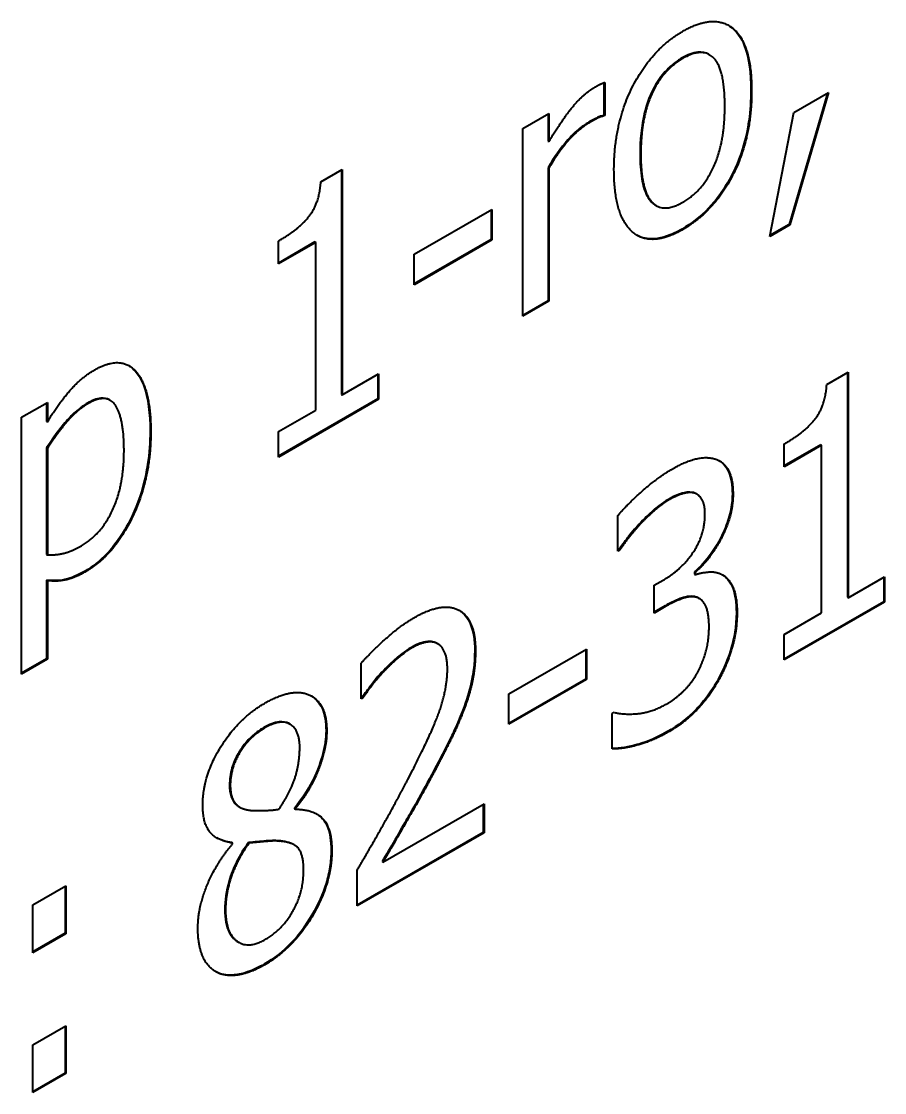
# Model space of a CAD drawing. Header units: millimetres. Extents: x 0 to 5945, y 0 to 4205.
# Drawn here: x 5632.56 to 5636.79, y 3418.29 to 3423.54 of the extents above; entities that cross this region are included whole.
import ezdxf

# ---------------------------------------------------------------- set-up
doc = ezdxf.new("R2010")
doc.units = ezdxf.units.MM
doc.header["$LTSCALE"] = 5
doc.layers.add('가시적인 것(ISO)', color=3, linetype='Continuous', lineweight=40)
doc.layers.add('가시적인 좁은 것(ISO)', color=3, linetype='Continuous', lineweight=35)

msp = doc.modelspace()

# ---------------------------------------------------------------- linework, layer by layer
at = {"layer": '가시적인 것(ISO)'}
for p, q in [((5635.9315, 3423.381), (5635.9351, 3423.379)), ((5635.4171, 3423.2419), (5635.4171, 3423.0841)), ((5635.4207, 3423.2431), (5635.4207, 3423.0821)), ((5636.5125, 3423.1911), (5636.3248, 3422.5474)), ((5636.5174, 3423.1939), (5636.3283, 3422.5454)), ((5636.3481, 3423.0964), (5636.5174, 3423.1939)), ((5635.0201, 3423.0174), (5635.1473, 3423.0906)), ((5635.1473, 3423.0906), (5635.1473, 3422.9535)), ((5636.2295, 3422.4885), (5636.3481, 3423.0964)), ((5635.1438, 3423.0886), (5635.1438, 3422.9555)), ((5635.4171, 3423.0841), (5635.4103, 3423.0802)), ((5635.4103, 3423.0802), (5635.4138, 3423.0781)), ((5635.4207, 3423.0821), (5635.4138, 3423.0781)), ((5635.4171, 3423.0841), (5635.4207, 3423.0821)), ((5635.0201, 3422.0971), (5635.0201, 3423.0174)), ((5635.1438, 3422.9555), (5635.1473, 3422.9535)), ((5634.0291, 3422.7567), (5634.134, 3422.8171)), ((5634.1304, 3422.8151), (5634.1304, 3421.7141)), ((5634.134, 3422.8171), (5634.134, 3421.7121)), ((5635.1438, 3422.8254), (5635.1473, 3422.8233)), ((5635.1438, 3422.8254), (5635.1438, 3422.1724)), ((5635.1473, 3422.8233), (5635.1473, 3422.1704)), ((5634.4864, 3422.4009), (5634.868, 3422.6207)), ((5634.8645, 3422.6187), (5634.8645, 3422.4737)), ((5634.868, 3422.6207), (5634.868, 3422.4716)), ((5635.6706, 3422.6411), (5635.6741, 3422.639)), ((5636.3283, 3422.5454), (5636.2295, 3422.4885)), ((5636.3248, 3422.5474), (5636.2304, 3422.4931)), ((5636.3248, 3422.5474), (5636.3283, 3422.5454)), ((5633.8211, 3422.3537), (5633.8211, 3422.466)), ((5634.0006, 3422.4612), (5633.8211, 3422.3578)), ((5634.0006, 3422.4612), (5634.0042, 3422.4592)), ((5634.8645, 3422.4737), (5634.4864, 3422.256)), ((5634.868, 3422.4716), (5634.4864, 3422.2519)), ((5634.8645, 3422.4737), (5634.868, 3422.4716)), ((5634.0042, 3422.4592), (5633.8211, 3422.3537)), ((5634.0042, 3421.6373), (5634.0042, 3422.4592)), ((5634.4864, 3422.2519), (5634.4864, 3422.4009)), ((5635.1438, 3422.1724), (5635.0201, 3422.1012)), ((5635.1473, 3422.1704), (5635.0201, 3422.0971)), ((5635.1438, 3422.1724), (5635.1473, 3422.1704)), ((5634.134, 3421.7121), (5634.3127, 3421.815)), ((5634.3092, 3421.813), (5634.3092, 3421.6918)), ((5634.3127, 3421.815), (5634.3127, 3421.6898)), ((5636.5088, 3421.7621), (5636.6137, 3421.8225)), ((5636.6102, 3421.8204), (5636.6102, 3420.7194)), ((5636.6137, 3421.8225), (5636.6137, 3420.7174)), ((5632.5619, 3421.6018), (5632.6891, 3421.675)), ((5632.6855, 3421.673), (5632.6855, 3421.5807)), ((5632.6891, 3421.675), (5632.6891, 3421.5786)), ((5632.9939, 3421.687), (5632.9975, 3421.685)), ((5634.3092, 3421.6918), (5633.8211, 3421.4107)), ((5634.3127, 3421.6898), (5633.8211, 3421.4067)), ((5634.1304, 3421.7141), (5634.134, 3421.7121)), ((5634.3092, 3421.6918), (5634.3127, 3421.6898)), ((5633.8211, 3421.5319), (5634.0042, 3421.6373)), ((5632.5619, 3420.3427), (5632.5619, 3421.6018)), ((5632.6855, 3421.5807), (5632.6891, 3421.5786)), ((5633.8211, 3421.4067), (5633.8211, 3421.5319)), ((5636.3008, 3421.3591), (5636.3008, 3421.4714)), ((5636.4804, 3421.4665), (5636.3008, 3421.3631)), ((5636.4839, 3421.4645), (5636.3008, 3421.3591)), ((5636.4804, 3421.4665), (5636.4839, 3421.4645)), ((5636.4839, 3420.6426), (5636.4839, 3421.4645)), ((5632.6855, 3421.4515), (5632.6891, 3421.4494)), ((5632.6855, 3421.4515), (5632.6855, 3420.9287)), ((5632.6891, 3421.4494), (5632.6891, 3420.9267)), ((5635.8564, 3421.2324), (5635.8599, 3421.2304)), ((5635.8678, 3421.2274), (5635.8714, 3421.2253)), ((5635.4851, 3420.945), (5635.4851, 3421.1189)), ((5635.589, 3421.0775), (5635.5926, 3421.0754)), ((5635.4893, 3420.9515), (5635.4851, 3420.9491)), ((5635.4929, 3420.9494), (5635.4851, 3420.945)), ((5635.4893, 3420.9515), (5635.4929, 3420.9494)), ((5632.6855, 3420.9287), (5632.6891, 3420.9267)), ((5635.8606, 3420.8443), (5635.8606, 3420.8324)), ((5635.8606, 3420.8443), (5635.8642, 3420.8423)), ((5635.8606, 3420.8324), (5635.8642, 3420.8304)), ((5635.8642, 3420.8423), (5635.8642, 3420.8304)), ((5632.6855, 3420.8035), (5632.6891, 3420.8015)), ((5632.6855, 3420.8035), (5632.6855, 3420.4179)), ((5632.6891, 3420.8015), (5632.6891, 3420.4159)), ((5635.6631, 3420.7781), (5635.7078, 3420.8039)), ((5636.6137, 3420.7174), (5636.7925, 3420.8203)), ((5636.7889, 3420.8183), (5636.7889, 3420.6972)), ((5636.7925, 3420.8203), (5636.7925, 3420.6951)), ((5635.6631, 3420.642), (5635.6631, 3420.7781)), ((5635.7171, 3420.6772), (5635.6631, 3420.6461)), ((5635.7206, 3420.6751), (5635.6631, 3420.642)), ((5635.8812, 3420.715), (5635.8848, 3420.713)), ((5636.7889, 3420.6972), (5636.3008, 3420.4161)), ((5636.7925, 3420.6951), (5636.3008, 3420.412)), ((5636.6102, 3420.7194), (5636.6137, 3420.7174)), ((5636.7889, 3420.6972), (5636.7925, 3420.6951)), ((5636.3008, 3420.5372), (5636.4839, 3420.6426)), ((5636.3008, 3420.412), (5636.3008, 3420.5372)), ((5634.5997, 3420.493), (5634.6032, 3420.491)), ((5634.9505, 3420.2456), (5635.3321, 3420.4653)), ((5635.3321, 3420.4653), (5635.3321, 3420.3163)), ((5632.6855, 3420.4179), (5632.5619, 3420.3467)), ((5632.6891, 3420.4159), (5632.5619, 3420.3427)), ((5632.6855, 3420.4179), (5632.6891, 3420.4159)), ((5635.3286, 3420.4633), (5635.3286, 3420.3183)), ((5634.2276, 3420.2218), (5634.2276, 3420.3967)), ((5635.3286, 3420.3183), (5634.9505, 3420.1006)), ((5635.3321, 3420.3163), (5634.9505, 3420.0965)), ((5635.3286, 3420.3183), (5635.3321, 3420.3163)), ((5634.2318, 3420.2283), (5634.2276, 3420.2259)), ((5634.2354, 3420.2263), (5634.2276, 3420.2218)), ((5634.2318, 3420.2283), (5634.2354, 3420.2263)), ((5634.9505, 3420.0965), (5634.9505, 3420.2456)), ((5635.4576, 3420.15), (5635.4671, 3420.1555)), ((5635.4576, 3419.9761), (5635.4576, 3420.15)), ((5633.8743, 3420.0995), (5633.8778, 3420.0975)), ((5633.6293, 3419.6923), (5633.6328, 3419.6902)), ((5633.9009, 3419.687), (5633.9045, 3419.6849)), ((5633.9009, 3419.687), (5633.9009, 3419.682)), ((5633.9009, 3419.682), (5633.9045, 3419.68)), ((5633.9045, 3419.6849), (5633.9045, 3419.68)), ((5634.3334, 3419.4211), (5634.8293, 3419.7067)), ((5634.8258, 3419.7047), (5634.8258, 3419.5666)), ((5634.8293, 3419.7067), (5634.8293, 3419.5646)), ((5633.8227, 3419.5256), (5633.8262, 3419.5236)), ((5634.8258, 3419.5666), (5634.207, 3419.2103)), ((5634.8293, 3419.5646), (5634.207, 3419.2062)), ((5634.8258, 3419.5666), (5634.8293, 3419.5646)), ((5633.5932, 3419.5167), (5633.5967, 3419.5147)), ((5633.5967, 3419.5097), (5633.5967, 3419.5147)), ((5633.6749, 3419.517), (5633.6784, 3419.515)), ((5633.8962, 3419.5066), (5633.8998, 3419.5046)), ((5634.3298, 3419.4232), (5634.3334, 3419.4211)), ((5634.207, 3419.2062), (5634.207, 3419.3802)), ((5632.6177, 3419.2113), (5632.7793, 3419.3043)), ((5632.7758, 3419.3023), (5632.7758, 3419.0718)), ((5632.7793, 3419.3043), (5632.7793, 3419.0698)), ((5632.6177, 3418.9768), (5632.6177, 3419.2113)), ((5632.7758, 3419.0718), (5632.6177, 3418.9808)), ((5632.7793, 3419.0698), (5632.6177, 3418.9768)), ((5632.7758, 3419.0718), (5632.7793, 3419.0698)), ((5633.6237, 3419.0298), (5633.6272, 3419.0278)), ((5632.6177, 3418.5256), (5632.7793, 3418.6186)), ((5632.7758, 3418.6166), (5632.7758, 3418.3861)), ((5632.7793, 3418.6186), (5632.7793, 3418.3841)), ((5632.6177, 3418.291), (5632.6177, 3418.5256)), ((5632.7758, 3418.3861), (5632.6177, 3418.2951)), ((5632.7793, 3418.3841), (5632.6177, 3418.291)), ((5632.7758, 3418.3861), (5632.7793, 3418.3841))]:
    msp.add_line(p, q, dxfattribs=at)
for points, degree in [([(5635.804, 3423.4946), (5635.957, 3423.5827), (5636.141, 3423.4343), (5636.141, 3423.2027)], 2), ([(5635.4662, 3422.8142), (5635.4662, 3423.0447), (5635.6519, 3423.407), (5635.804, 3423.4946)], 2), ([(5635.804, 3423.3615), (5635.7052, 3423.3046), (5635.5977, 3423.0688), (5635.5977, 3422.8899)], 2), ([(5636.0094, 3423.127), (5636.0094, 3423.3059), (5635.9029, 3423.4184), (5635.804, 3423.3615)], 2), ([(5635.1473, 3422.9535), (5635.217, 3423.0691), (5635.321, 3423.1906), (5635.3691, 3423.2183)], 2), ([(5635.3691, 3423.2183), (5635.3889, 3423.2297), (5635.4086, 3423.2391), (5635.4207, 3423.2431)], 2), ([(5636.141, 3423.2027), (5636.141, 3422.9702), (5635.957, 3422.6108), (5635.804, 3422.5227)], 2), ([(5635.804, 3422.6559), (5635.902, 3422.7123), (5636.0094, 3422.9501), (5636.0094, 3423.127)], 2), ([(5635.3459, 3423.046), (5635.2943, 3423.0163), (5635.1929, 3422.9032), (5635.1473, 3422.8233)], 2), ([(5635.4138, 3423.0781), (5635.4, 3423.0752), (5635.3682, 3423.0588), (5635.3459, 3423.046)], 2), ([(5635.5977, 3422.8899), (5635.5977, 3422.716), (5635.7052, 3422.599), (5635.804, 3422.6559)], 2), ([(5635.804, 3422.5227), (5635.6467, 3422.4321), (5635.4662, 3422.5896), (5635.4662, 3422.8142)], 2), ([(5633.8211, 3422.466), (5633.9251, 3422.5259), (5634.0231, 3422.6539), (5634.0291, 3422.7567)], 2), ([(5632.6891, 3421.5786), (5632.7364, 3421.6585), (5632.8524, 3421.7949), (5632.9203, 3421.834)], 2), ([(5632.9203, 3421.834), (5633.0509, 3421.9092), (5633.1962, 3421.7425), (5633.1962, 3421.5318)], 2), ([(5636.3008, 3421.4714), (5636.4048, 3421.5313), (5636.5028, 3421.6592), (5636.5088, 3421.7621)], 2), ([(5633.0647, 3421.4382), (5633.0647, 3421.5962), (5632.9822, 3421.7226), (5632.8894, 3421.6691)], 2), ([(5632.8894, 3421.6691), (5632.8352, 3421.6379), (5632.7346, 3421.5214), (5632.6891, 3421.4494)], 2), ([(5633.1962, 3421.5318), (5633.1962, 3421.3012), (5633.0157, 3420.925), (5632.8773, 3420.8453)], 2), ([(5632.8558, 3420.9721), (5632.9547, 3421.029), (5633.0647, 3421.2692), (5633.0647, 3421.4382)], 2), ([(5635.7481, 3421.3459), (5635.8169, 3421.3855), (5635.9183, 3421.4101), (5635.9596, 3421.3981)], 2), ([(5635.9596, 3421.3981), (5636.0043, 3421.3851), (5636.0498, 3421.299), (5636.0498, 3421.2235)], 2), ([(5635.4851, 3421.1189), (5635.529, 3421.173), (5635.6802, 3421.3068), (5635.7481, 3421.3459)], 2), ([(5635.8599, 3421.2304), (5635.8341, 3421.2364), (5635.7722, 3421.2176), (5635.737, 3421.1973)], 2), ([(5635.8678, 3421.2274), (5635.8642, 3421.2294), (5635.8604, 3421.2311), (5635.8564, 3421.2324)], 3), ([(5635.9123, 3421.1274), (5635.9123, 3421.1741), (5635.8822, 3421.2234), (5635.8599, 3421.2304)], 2), ([(5636.0498, 3421.2235), (5636.0498, 3421.1221), (5635.9407, 3420.9062), (5635.8642, 3420.8423)], 2), ([(5635.737, 3421.1973), (5635.7, 3421.1761), (5635.6278, 3421.1126), (5635.5926, 3421.0754)], 2), ([(5635.7078, 3420.8039), (5635.7989, 3420.8563), (5635.9123, 3421.027), (5635.9123, 3421.1274)], 2), ([(5635.5926, 3421.0754), (5635.5599, 3421.0397), (5635.5118, 3420.9762), (5635.4929, 3420.9494)], 2), ([(5632.6891, 3420.9267), (5632.7389, 3420.9266), (5632.8103, 3420.9458), (5632.8558, 3420.9721)], 2), ([(5632.8773, 3420.8453), (5632.8214, 3420.8131), (5632.7346, 3420.7949), (5632.6891, 3420.8015)], 2), ([(5635.8642, 3420.8304), (5635.896, 3420.8407), (5635.9682, 3420.8465), (5635.9991, 3420.8286)], 2), ([(5635.9991, 3420.8286), (5636.0301, 3420.8116), (5636.0696, 3420.7231), (5636.0696, 3420.6426)], 2), ([(5635.8719, 3420.7185), (5635.8436, 3420.727), (5635.7662, 3420.7014), (5635.7206, 3420.6751)], 2), ([(5635.8812, 3420.715), (5635.8772, 3420.7173), (5635.873, 3420.7192), (5635.8684, 3420.7206)], 3), ([(5635.9321, 3420.5753), (5635.9321, 3420.6419), (5635.9003, 3420.71), (5635.8719, 3420.7185)], 2), ([(5634.4864, 3420.6193), (5634.6273, 3420.7004), (5634.7872, 3420.6106), (5634.7872, 3420.4556)], 2), ([(5636.0696, 3420.6426), (5636.0696, 3420.5601), (5636.0232, 3420.3932), (5635.9802, 3420.3148)], 2), ([(5634.2276, 3420.3967), (5634.2698, 3420.4458), (5634.4193, 3420.5807), (5634.4864, 3420.6193)], 2), ([(5635.8771, 3420.3528), (5635.9037, 3420.4049), (5635.9321, 3420.5087), (5635.9321, 3420.5753)], 2), ([(5634.4769, 3420.4717), (5634.4408, 3420.4509), (5634.3669, 3420.3865), (5634.3325, 3420.3498)], 2), ([(5634.5998, 3420.4928), (5634.5766, 3420.5043), (5634.5139, 3420.493), (5634.4769, 3420.4717)], 2), ([(5634.5997, 3420.493), (5634.5986, 3420.4937), (5634.5974, 3420.4943), (5634.5963, 3420.4948)], 3), ([(5634.6497, 3420.3675), (5634.6497, 3420.4192), (5634.623, 3420.4813), (5634.5998, 3420.4928)], 2), ([(5634.7872, 3420.4556), (5634.7872, 3420.3831), (5634.7597, 3420.246), (5634.7348, 3420.18)], 2), ([(5634.4503, 3419.8154), (5634.5654, 3420.0357), (5634.6497, 3420.2691), (5634.6497, 3420.3675)], 2), ([(5634.3325, 3420.3498), (5634.3041, 3420.3196), (5634.2517, 3420.2496), (5634.2354, 3420.2263)], 2), ([(5635.7249, 3420.1966), (5635.7662, 3420.2204), (5635.8487, 3420.2997), (5635.8771, 3420.3528)], 2), ([(5635.9802, 3420.3148), (5635.9364, 3420.2339), (5635.8118, 3420.1045), (5635.7327, 3420.059)], 2), ([(5633.7549, 3420.2), (5633.8924, 3420.2792), (5634.0583, 3420.1999), (5634.0583, 3420.0627)], 2), ([(5633.4506, 3419.7018), (5633.4506, 3419.84), (5633.6225, 3420.1238), (5633.7549, 3420.2)], 2), ([(5634.7348, 3420.18), (5634.7098, 3420.1119), (5634.6394, 3419.966), (5634.6007, 3419.8931)], 2), ([(5635.4671, 3420.1555), (5635.5101, 3420.1425), (5635.6527, 3420.1551), (5635.7249, 3420.1966)], 2), ([(5633.9259, 3419.9845), (5633.9259, 3420.067), (5633.8348, 3420.1248), (5633.754, 3420.0783)], 2), ([(5633.754, 3420.0783), (5633.6801, 3420.0357), (5633.5856, 3419.8829), (5633.5856, 3419.7984)], 2), ([(5634.0583, 3420.0627), (5634.0583, 3419.9802), (5633.9792, 3419.7737), (5633.9045, 3419.6849)], 2), ([(5635.7327, 3420.059), (5635.657, 3420.0154), (5635.5083, 3419.9745), (5635.4576, 3419.9761)], 2), ([(5633.8245, 3419.6806), (5633.8838, 3419.7694), (5633.9259, 3419.91), (5633.9259, 3419.9845)], 2), ([(5634.6007, 3419.8931), (5634.5371, 3419.772), (5634.3806, 3419.501), (5634.3334, 3419.4211)], 2), ([(5633.5856, 3419.7984), (5633.5856, 3419.7378), (5633.6337, 3419.6811), (5633.6818, 3419.675)], 2), ([(5634.207, 3419.3802), (5634.2741, 3419.4953), (5634.3935, 3419.7062), (5634.4503, 3419.8154)], 2), ([(5633.5967, 3419.5147), (5633.5228, 3419.5248), (5633.4506, 3419.6084), (5633.4506, 3419.7018)], 2), ([(5633.6818, 3419.675), (5633.7025, 3419.673), (5633.7893, 3419.6743), (5633.8245, 3419.6806)], 2), ([(5633.9045, 3419.68), (5633.9921, 3419.6808), (5634.0832, 3419.5901), (5634.0832, 3419.4768)], 2), ([(5633.5932, 3419.5167), (5633.567, 3419.5203), (5633.5414, 3419.5273), (5633.5192, 3419.5397)], 3), ([(5633.8262, 3419.5236), (5633.803, 3419.5261), (5633.7265, 3419.5189), (5633.6784, 3419.515)], 2), ([(5633.8962, 3419.5066), (5633.8771, 3419.5176), (5633.8514, 3419.5233), (5633.8227, 3419.5256)], 3), ([(5633.9449, 3419.3812), (5633.9449, 3419.4568), (5633.8959, 3419.518), (5633.8262, 3419.5236)], 2), ([(5633.4266, 3419.0957), (5633.4266, 3419.1951), (5633.5142, 3419.4125), (5633.5967, 3419.5097)], 2), ([(5633.6784, 3419.515), (5633.6217, 3419.4376), (5633.5624, 3419.2703), (5633.5624, 3419.1858)], 2), ([(5634.0832, 3419.4768), (5634.0832, 3419.3198), (5633.8959, 3418.9992), (5633.7549, 3418.9181)], 2), ([(5633.7566, 3419.0413), (5633.8417, 3419.0903), (5633.9449, 3419.2739), (5633.9449, 3419.3812)], 2), ([(5633.5624, 3419.1858), (5633.5624, 3419.0745), (5633.6732, 3418.9933), (5633.7566, 3419.0413)], 2), ([(5633.5134, 3418.8843), (5633.4704, 3418.9093), (5633.4266, 3419.0192), (5633.4266, 3419.0957)], 2), ([(5633.7549, 3418.9181), (5633.6801, 3418.875), (5633.5563, 3418.8584), (5633.5134, 3418.8843)], 2)]:
    msp.add_open_spline(points, degree=degree, dxfattribs=at)
for points, knots in [([(5636.0267, 3423.5236), (5636.0286, 3423.5225), (5636.0306, 3423.5213), (5636.0683, 3423.4965), (5636.0903, 3423.4611), (5636.1291, 3423.3639), (5636.1374, 3423.2852), (5636.1374, 3423.2047)], [-0.09548026, -0.09548026, -0.09548026, -0.09548026, -0.09363038, -0.09363038, -0.05902886, -0.05902886, 0, 0, 0, 0]), ([(5635.8005, 3423.3635), (5635.7845, 3423.3543), (5635.7685, 3423.3434), (5635.7383, 3423.3183), (5635.7244, 3423.3047), (5635.6907, 3423.2656), (5635.6733, 3423.2391), (5635.6397, 3423.1741), (5635.6261, 3423.1361), (5635.5998, 3423.0291), (5635.5942, 3422.959), (5635.5942, 3422.8919)], [-0.1354496, -0.1354496, -0.1354496, -0.1354496, -0.1187598, -0.1187598, -0.1032644, -0.1032644, -0.0794084, -0.0794084, -0.0492342, -0.0492342, 0, 0, 0, 0]), ([(5635.9315, 3423.381), (5635.9314, 3423.3811), (5635.9313, 3423.3811), (5635.9155, 3423.3901), (5635.8975, 3423.3937), (5635.8527, 3423.389), (5635.8267, 3423.3786), (5635.8005, 3423.3635)], [-0.04114436, -0.04114436, -0.04114436, -0.04114436, -0.04101288, -0.04101288, -0.02228505, -0.02228505, 0, 0, 0, 0]), ([(5636.1374, 3423.2047), (5636.1374, 3423.157), (5636.1345, 3423.1069), (5636.1209, 3423.011), (5636.1111, 3422.9649), (5636.074, 3422.8456), (5636.0463, 3422.7915), (5635.9966, 3422.7064), (5635.9654, 3422.6642), (5635.8888, 3422.5837), (5635.845, 3422.5504), (5635.8005, 3422.5248)], [-0.1332198, -0.1332198, -0.1332198, -0.1332198, -0.1137885, -0.1137885, -0.0968263, -0.0968263, -0.0702692, -0.0702692, -0.0377546, -0.0377546, 0, 0, 0, 0]), ([(5635.3424, 3423.048), (5635.325, 3423.038), (5635.3079, 3423.0259), (5635.2713, 3422.995), (5635.254, 3422.9774), (5635.2038, 3422.9213), (5635.1718, 3422.8745), (5635.1438, 3422.8254)], [-0.05828388, -0.05828388, -0.05828388, -0.05828388, -0.0470529, -0.0470529, -0.03397152, -0.03397152, 0, 0, 0, 0]), ([(5635.4103, 3423.0802), (5635.3968, 3423.0773), (5635.385, 3423.0713), (5635.3683, 3423.0627), (5635.3546, 3423.0551), (5635.3424, 3423.048)], [-0.0141823, -0.0141823, -0.0141823, -0.0141823, -0.01041743, -0.01041743, 0, 0, 0, 0]), ([(5635.5942, 3422.8919), (5635.5942, 3422.8501), (5635.5965, 3422.8083), (5635.6081, 3422.74), (5635.6162, 3422.7107), (5635.6431, 3422.6603), (5635.6589, 3422.6478), (5635.6706, 3422.6411)], [-0.08182102, -0.08182102, -0.08182102, -0.08182102, -0.06687704, -0.06687704, -0.05461026, -0.05461026, -0.04084283, -0.04084283, -0.04084283, -0.04084283]), ([(5635.8005, 3422.5248), (5635.7761, 3422.5107), (5635.7517, 3422.499), (5635.7055, 3422.4829), (5635.6838, 3422.478), (5635.6315, 3422.4746), (5635.6035, 3422.4808), (5635.579, 3422.4944)], [-0.2314011, -0.2314011, -0.2314011, -0.2314011, -0.1968434, -0.1968434, -0.1646481, -0.1646481, -0.1156885, -0.1156885, -0.1156885, -0.1156885]), ([(5633.0876, 3421.8555), (5633.0901, 3421.854), (5633.0926, 3421.8524), (5633.1206, 3421.8328), (5633.143, 3421.8024), (5633.1843, 3421.6973), (5633.1927, 3421.6162), (5633.1927, 3421.5338)], [-0.1045878, -0.1045878, -0.1045878, -0.1045878, -0.100807, -0.100807, -0.0604437, -0.0604437, 0, 0, 0, 0]), ([(5632.9939, 3421.687), (5632.9938, 3421.6871), (5632.9937, 3421.6872), (5632.981, 3421.6943), (5632.9666, 3421.6969), (5632.9299, 3421.6929), (5632.9079, 3421.6838), (5632.8858, 3421.6712)], [-0.03375337, -0.03375337, -0.03375337, -0.03375337, -0.03359246, -0.03359246, -0.01870461, -0.01870461, 0, 0, 0, 0]), ([(5632.8858, 3421.6712), (5632.8678, 3421.6608), (5632.8501, 3421.6482), (5632.8148, 3421.6179), (5632.7977, 3421.6007), (5632.7677, 3421.5659), (5632.7308, 3421.5229), (5632.6855, 3421.4515)], [-0.1715276, -0.1715276, -0.1715276, -0.1715276, -0.1117562, -0.1117562, -0.0508267, -0.0508267, 0, 0, 0, 0]), ([(5633.1927, 3421.5338), (5633.1927, 3421.4814), (5633.1892, 3421.4263), (5633.1727, 3421.32), (5633.1609, 3421.2688), (5633.1187, 3421.1424), (5633.089, 3421.0856), (5633.0413, 3421.0054), (5633.0131, 3420.9667), (5632.9468, 3420.8967), (5632.9108, 3420.8687), (5632.8738, 3420.8473)], [-0.1265136, -0.1265136, -0.1265136, -0.1265136, -0.1057295, -0.1057295, -0.0874199, -0.0874199, -0.0608706, -0.0608706, -0.0314335, -0.0314335, 0, 0, 0, 0]), ([(5635.9825, 3421.3886), (5635.9882, 3421.3853), (5635.9935, 3421.3813), (5636.0105, 3421.3659), (5636.0203, 3421.352), (5636.0412, 3421.3051), (5636.0463, 3421.2667), (5636.0463, 3421.2255)], [-0.05358236, -0.05358236, -0.05358236, -0.05358236, -0.04672289, -0.04672289, -0.03019584, -0.03019584, 0, 0, 0, 0]), ([(5635.7334, 3421.1994), (5635.6979, 3421.1789), (5635.6714, 3421.1561), (5635.636, 3421.125), (5635.6123, 3421.102), (5635.589, 3421.0775)], [-0.03103479, -0.03103479, -0.03103479, -0.03103479, -0.02134227, -0.02134227, 0, 0, 0, 0]), ([(5635.8564, 3421.2324), (5635.832, 3421.2381), (5635.8099, 3421.2321), (5635.7779, 3421.2225), (5635.7557, 3421.2122), (5635.7334, 3421.1994)], [-0.02782653, -0.02782653, -0.02782653, -0.02782653, -0.01889632, -0.01889632, 0, 0, 0, 0]), ([(5636.0463, 3421.2255), (5636.0463, 3421.1981), (5636.0433, 3421.1694), (5636.0302, 3421.1099), (5636.0206, 3421.0804), (5635.9926, 3421.0151), (5635.9701, 3420.9727), (5635.9174, 3420.8987), (5635.8903, 3420.8691), (5635.8606, 3420.8443)], [-0.10433, -0.10433, -0.10433, -0.10433, -0.0793768, -0.0793768, -0.0550269, -0.0550269, -0.0257442, -0.0257442, 0, 0, 0, 0]), ([(5635.589, 3421.0775), (5635.5568, 3421.0422), (5635.5388, 3421.0186), (5635.5179, 3420.991), (5635.5032, 3420.9711), (5635.4893, 3420.9515)], [-0.02108501, -0.02108501, -0.02108501, -0.02108501, -0.01452286, -0.01452286, 0, 0, 0, 0]), ([(5632.8738, 3420.8473), (5632.8222, 3420.8176), (5632.7902, 3420.8093), (5632.7432, 3420.7995), (5632.7134, 3420.7995), (5632.6855, 3420.8035)], [-0.04174994, -0.04174994, -0.04174994, -0.04174994, -0.02781373, -0.02781373, 0, 0, 0, 0]), ([(5635.9987, 3420.8288), (5636.0081, 3420.8231), (5636.0164, 3420.8157), (5636.0361, 3420.7919), (5636.0434, 3420.7759), (5636.0613, 3420.7357), (5636.0661, 3420.6902), (5636.0661, 3420.6446)], [-0.0438611, -0.0438611, -0.0438611, -0.0438611, -0.0399867, -0.0399867, -0.0334581, -0.0334581, 0, 0, 0, 0]), ([(5635.8684, 3420.7206), (5635.8588, 3420.7235), (5635.8485, 3420.7245), (5635.8214, 3420.7227), (5635.8074, 3420.7183), (5635.7738, 3420.7071), (5635.7453, 3420.6934), (5635.7171, 3420.6772)], [-0.03274112, -0.03274112, -0.03274112, -0.03274112, -0.02914895, -0.02914895, -0.02391107, -0.02391107, 0, 0, 0, 0]), ([(5634.7066, 3420.6559), (5634.7305, 3420.6416), (5634.7487, 3420.6198), (5634.7775, 3420.5537), (5634.7837, 3420.5074), (5634.7837, 3420.4577)], [-0.06538306, -0.06538306, -0.06538306, -0.06538306, -0.03653888, -0.03653888, 0, 0, 0, 0]), ([(5636.0661, 3420.6446), (5636.0661, 3420.5726), (5636.0528, 3420.5144), (5636.0276, 3420.4238), (5636.0057, 3420.3698), (5635.9767, 3420.3169)], [-0.05981794, -0.05981794, -0.05981794, -0.05981794, -0.03623744, -0.03623744, 0, 0, 0, 0]), ([(5634.4734, 3420.4738), (5634.4388, 3420.4539), (5634.4119, 3420.4308), (5634.3759, 3420.3995), (5634.3521, 3420.3766), (5634.329, 3420.3518)], [-0.03148889, -0.03148889, -0.03148889, -0.03148889, -0.02135379, -0.02135379, 0, 0, 0, 0]), ([(5634.5963, 3420.4948), (5634.5885, 3420.4987), (5634.5801, 3420.5011), (5634.5591, 3420.5033), (5634.5484, 3420.5019), (5634.5197, 3420.4967), (5634.4967, 3420.4872), (5634.4734, 3420.4738)], [-0.03025866, -0.03025866, -0.03025866, -0.03025866, -0.02572677, -0.02572677, -0.01975902, -0.01975902, 0, 0, 0, 0]), ([(5634.7837, 3420.4577), (5634.7837, 3420.3909), (5634.7749, 3420.3416), (5634.761, 3420.2722), (5634.7483, 3420.2273), (5634.7312, 3420.182)], [-0.04656616, -0.04656616, -0.04656616, -0.04656616, -0.02977572, -0.02977572, 0, 0, 0, 0]), ([(5634.329, 3420.3518), (5634.3008, 3420.3218), (5634.2813, 3420.2958), (5634.2609, 3420.2686), (5634.2449, 3420.247), (5634.2318, 3420.2283)], [-0.02081777, -0.02081777, -0.02081777, -0.02081777, -0.01379429, -0.01379429, 0, 0, 0, 0]), ([(5635.9767, 3420.3169), (5635.9621, 3420.29), (5635.946, 3420.2644), (5635.9081, 3420.2125), (5635.8882, 3420.1896), (5635.8257, 3420.1247), (5635.7775, 3420.0888), (5635.7291, 3420.061)], [-0.07148187, -0.07148187, -0.07148187, -0.07148187, -0.05716317, -0.05716317, -0.04099243, -0.04099243, 0, 0, 0, 0]), ([(5633.9826, 3420.2358), (5633.9828, 3420.2357), (5633.9831, 3420.2355), (5634.0056, 3420.2219), (5634.0231, 3420.202), (5634.049, 3420.1443), (5634.0548, 3420.1066), (5634.0548, 3420.0648)], [-0.05798662, -0.05798662, -0.05798662, -0.05798662, -0.0576853, -0.0576853, -0.03069846, -0.03069846, 0, 0, 0, 0]), ([(5634.7312, 3420.182), (5634.7068, 3420.1154), (5634.6813, 3420.0623), (5634.6474, 3419.992), (5634.6227, 3419.9434), (5634.5971, 3419.8951)], [-0.0470587, -0.0470587, -0.0470587, -0.0470587, -0.0328232, -0.0328232, 0, 0, 0, 0]), ([(5633.8743, 3420.0995), (5633.874, 3420.0997), (5633.8737, 3420.0998), (5633.8595, 3420.1077), (5633.8434, 3420.1104), (5633.8016, 3420.1056), (5633.776, 3420.095), (5633.7505, 3420.0803)], [-0.03848842, -0.03848842, -0.03848842, -0.03848842, -0.03817621, -0.03817621, -0.02161121, -0.02161121, 0, 0, 0, 0]), ([(5633.7505, 3420.0803), (5633.736, 3420.072), (5633.7215, 3420.0622), (5633.6942, 3420.0401), (5633.6814, 3420.0282), (5633.6476, 3419.9908), (5633.6328, 3419.9678), (5633.6106, 3419.9292), (5633.6006, 3419.9061), (5633.5853, 3419.8537), (5633.582, 3419.8262), (5633.582, 3419.8005)], [-0.05867166, -0.05867166, -0.05867166, -0.05867166, -0.05189461, -0.05189461, -0.04562209, -0.04562209, -0.03448731, -0.03448731, -0.0188992, -0.0188992, 0, 0, 0, 0]), ([(5634.0548, 3420.0648), (5634.0548, 3420.0289), (5634.0492, 3419.9909), (5634.0308, 3419.921), (5634.0156, 3419.8723), (5633.9643, 3419.7707), (5633.9346, 3419.727), (5633.9009, 3419.687)], [-0.1161343, -0.1161343, -0.1161343, -0.1161343, -0.0685012, -0.0685012, -0.0323405, -0.0323405, 0, 0, 0, 0]), ([(5635.7291, 3420.061), (5635.6575, 3420.0198), (5635.6035, 3420.0037), (5635.5384, 3419.9858), (5635.4953, 3419.9775), (5635.4576, 3419.9781)], [-0.05838601, -0.05838601, -0.05838601, -0.05838601, -0.03694874, -0.03694874, -0.00112446, -0.00112446, -0.00112446, -0.00112446]), ([(5634.5971, 3419.8951), (5634.534, 3419.7749), (5634.4761, 3419.6745), (5634.4175, 3419.5731), (5634.3688, 3419.4891), (5634.3298, 3419.4232)], [-0.07123113, -0.07123113, -0.07123113, -0.07123113, -0.04596272, -0.04596272, 0, 0, 0, 0]), ([(5633.582, 3419.8005), (5633.582, 3419.7797), (5633.5842, 3419.7602), (5633.5951, 3419.7249), (5633.6033, 3419.7137), (5633.6168, 3419.7004), (5633.6229, 3419.696), (5633.6293, 3419.6923)], [-0.04721557, -0.04721557, -0.04721557, -0.04721557, -0.03663265, -0.03663265, -0.02507716, -0.02507716, -0.01739077, -0.01739077, -0.01739077, -0.01739077]), ([(5634.0081, 3419.6576), (5634.0099, 3419.6566), (5634.0116, 3419.6555), (5634.0398, 3419.637), (5634.0529, 3419.6152), (5634.0746, 3419.5642), (5634.0797, 3419.5227), (5634.0797, 3419.4789)], [-0.05126376, -0.05126376, -0.05126376, -0.05126376, -0.05009932, -0.05009932, -0.03217893, -0.03217893, 0, 0, 0, 0]), ([(5633.8227, 3419.5256), (5633.8041, 3419.5277), (5633.781, 3419.5264), (5633.7324, 3419.5218), (5633.7036, 3419.5193), (5633.6749, 3419.517)], [-0.04469666, -0.04469666, -0.04469666, -0.04469666, -0.02652761, -0.02652761, 0, 0, 0, 0]), ([(5633.6749, 3419.517), (5633.6536, 3419.488), (5633.6344, 3419.4573), (5633.602, 3419.3932), (5633.5891, 3419.3608), (5633.5649, 3419.2791), (5633.5588, 3419.2321), (5633.5588, 3419.1879)], [-0.07554214, -0.07554214, -0.07554214, -0.07554214, -0.05375222, -0.05375222, -0.03250526, -0.03250526, 0, 0, 0, 0]), ([(5634.0797, 3419.4789), (5634.0797, 3419.4529), (5634.0778, 3419.4259), (5634.0695, 3419.3714), (5634.0633, 3419.3443), (5634.0394, 3419.2654), (5634.0166, 3419.2138), (5633.9564, 3419.111), (5633.9232, 3419.0659), (5633.8429, 3418.9814), (5633.7976, 3418.9467), (5633.7514, 3418.9201)], [-0.1514313, -0.1514313, -0.1514313, -0.1514313, -0.130579, -0.130579, -0.1107134, -0.1107134, -0.0737359, -0.0737359, -0.039199, -0.039199, 0, 0, 0, 0]), ([(5633.5588, 3419.1879), (5633.5588, 3419.1662), (5633.5604, 3419.1454), (5633.5674, 3419.1084), (5633.5725, 3419.0922), (5633.5928, 3419.0517), (5633.6098, 3419.0377), (5633.6237, 3419.0298)], [-0.07493789, -0.07493789, -0.07493789, -0.07493789, -0.06561351, -0.06561351, -0.05694669, -0.05694669, -0.04102213, -0.04102213, -0.04102213, -0.04102213]), ([(5633.7514, 3418.9201), (5633.7243, 3418.9045), (5633.6972, 3418.8916), (5633.6394, 3418.8716), (5633.6156, 3418.8682), (5633.5668, 3418.8652), (5633.5384, 3418.8704), (5633.5139, 3418.884)], [-0.06057937, -0.06057937, -0.06057937, -0.06057937, -0.04691584, -0.04691584, -0.03086619, -0.03086619, -0.00162055, -0.00162055, -0.00162055, -0.00162055])]:
    msp.add_open_spline(points, degree=3, knots=knots, dxfattribs=at)
at = {"layer": '가시적인 좁은 것(ISO)'}
for p, q in [((5635.8005, 3423.3635), (5635.804, 3423.3615)), ((5636.1374, 3423.2047), (5636.141, 3423.2027)), ((5635.3424, 3423.048), (5635.3459, 3423.046)), ((5635.5942, 3422.8919), (5635.5977, 3422.8899)), ((5635.8005, 3422.5248), (5635.804, 3422.5227)), ((5632.8858, 3421.6712), (5632.8894, 3421.6691)), ((5633.1927, 3421.5338), (5633.1962, 3421.5318)), ((5635.7334, 3421.1994), (5635.737, 3421.1973)), ((5636.0463, 3421.2255), (5636.0498, 3421.2235)), ((5632.8738, 3420.8473), (5632.8773, 3420.8453)), ((5635.7171, 3420.6772), (5635.7206, 3420.6751)), ((5635.8684, 3420.7206), (5635.8719, 3420.7185)), ((5636.0661, 3420.6446), (5636.0696, 3420.6426)), ((5634.4734, 3420.4738), (5634.4769, 3420.4717)), ((5634.5963, 3420.4948), (5634.5998, 3420.4928)), ((5634.7837, 3420.4577), (5634.7872, 3420.4556)), ((5634.329, 3420.3518), (5634.3325, 3420.3498)), ((5635.9767, 3420.3169), (5635.9802, 3420.3148)), ((5634.7312, 3420.182), (5634.7348, 3420.18)), ((5633.7505, 3420.0803), (5633.754, 3420.0783)), ((5634.0548, 3420.0648), (5634.0583, 3420.0627)), ((5635.7291, 3420.061), (5635.7327, 3420.059)), ((5634.5971, 3419.8951), (5634.6007, 3419.8931)), ((5633.582, 3419.8005), (5633.5856, 3419.7984)), ((5634.0797, 3419.4789), (5634.0832, 3419.4768)), ((5633.5588, 3419.1879), (5633.5624, 3419.1858)), ((5633.7514, 3418.9201), (5633.7549, 3418.9181))]:
    msp.add_line(p, q, dxfattribs=at)

doc.saveas('drawing.dxf')
